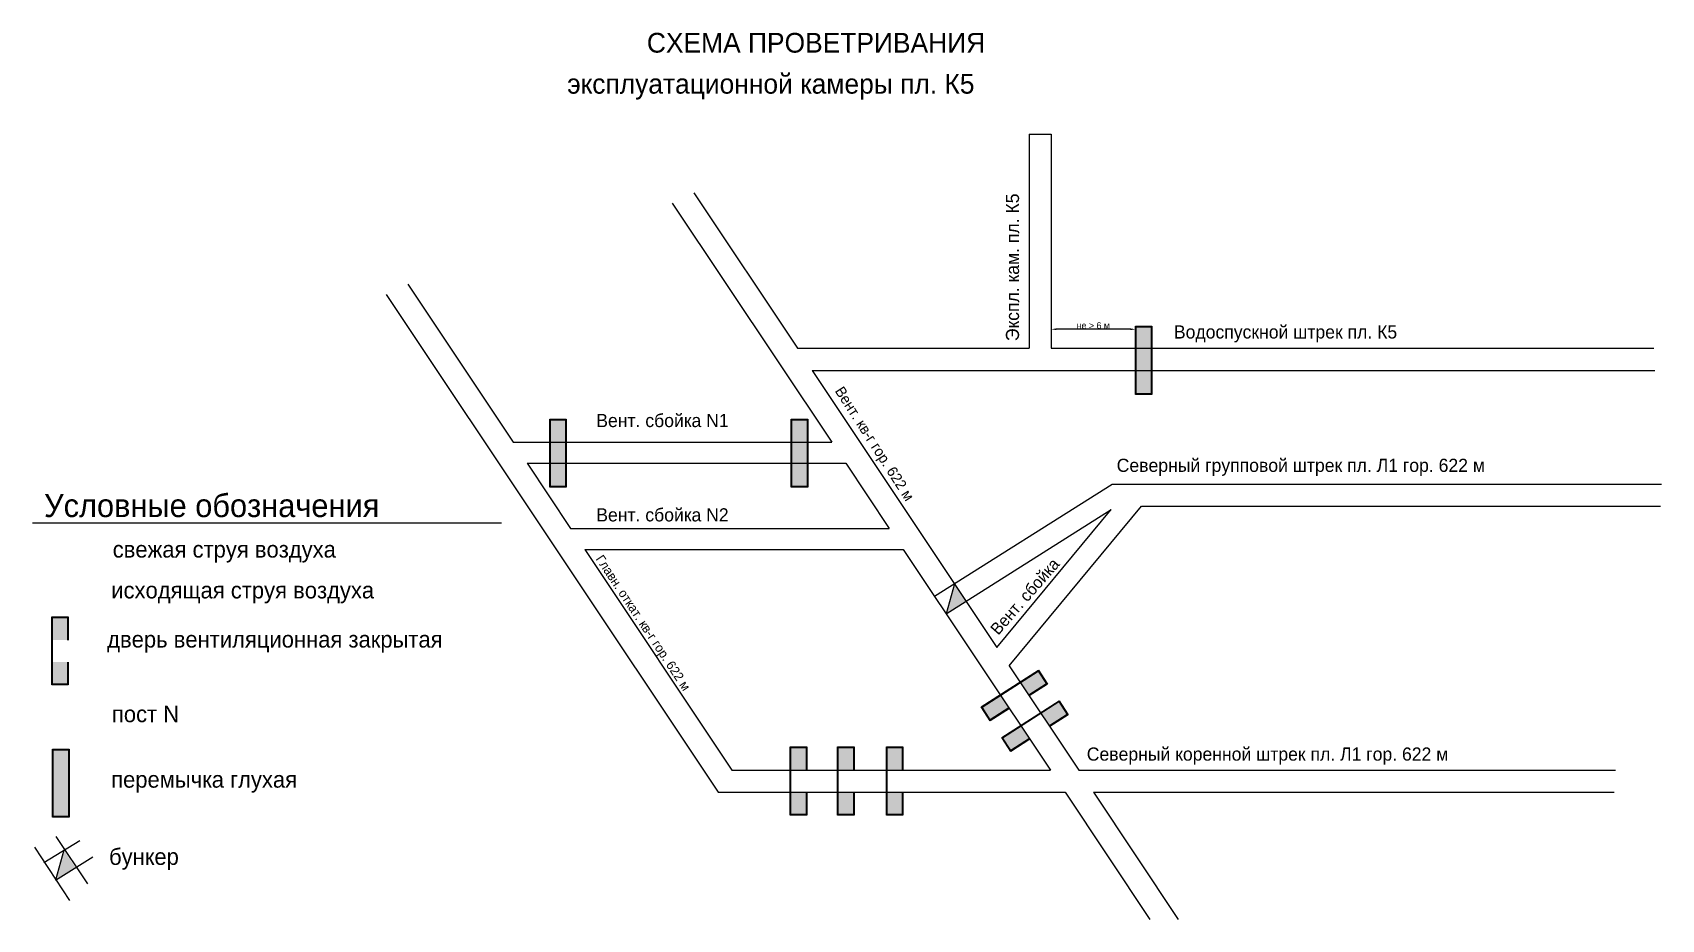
# Model space of a CAD drawing. Header units: millimetres. Extents: x -613 to 1864, y 62 to 1410.
import ezdxf

# ---------------------------------------------------------------- set-up
doc = ezdxf.new("R2010")
doc.units = ezdxf.units.MM
doc.dimstyles.new('ISO-25', dxfattribs={"dimtxt": 2.5, "dimasz": 2.5, "dimexe": 1.25, "dimexo": 0.625, "dimtad": 1, "dimtxsty": 'Standard', "dimcen": 2.5, "dimadec": 0, "dimazin": 0, "dimtfac": 1, "dimtmove": 0, "dimatfit": 3, "dimfxl": 0, "dimarcsym": 0})

# ---------------------------------------------------------------- blocks, each defined once
blk = doc.blocks.new('*D1')
at = {"color": 0, "lineweight": -2}
for p, q in [((935.5, 960.6), (935.5, 957.6)), ((1056, 958.9), (943.5, 958.9)), ((1064, 960.6), (1064, 957.6))]:
    blk.add_line(p, q, dxfattribs=at)
at = {"color": 0}
for points in [[(943.5, 960.2), (943.5, 957.5), (935.5, 958.9)], [(1056, 960.2), (1056, 957.5), (1064, 958.9)]]:
    blk.add_solid(points, dxfattribs=at)
at = {"layer": 'Defpoints', "color": 0}
for p in [(935.5, 961.3), (935.5, 958.9), (1064, 961.3)]:
    blk.add_point(p, dxfattribs=at)
at = {"color": 0, "insert": (999.7, 964.5), "char_height": 10, "attachment_point": 5}
blk.add_mtext('не > 6 м', dxfattribs=at)

msp = doc.modelspace()

# ---------------------------------------------------------------- hatches: boundary and pattern name
h = msp.add_hatch(color=256)
h.paths.add_polyline_path([(1088.814, 963.379), (1063.625, 963.379), (1063.625, 859.78), (1088.814, 859.78)])
h.paths.add_polyline_path([(1087.823, 962.389), (1087.823, 860.77), (1064.615, 860.77), (1064.615, 962.389)], flags=16)
h = msp.add_hatch(color=3)
h.paths.add_polyline_path([(1087.823, 962.389), (1064.615, 962.389), (1064.615, 928.291), (1087.823, 928.291)])
h.paths.add_polyline_path([(1087.823, 928.291), (1064.615, 928.291), (1064.615, 896.203), (1087.823, 896.203)])
h.paths.add_polyline_path([(1087.823, 896.203), (1064.615, 896.203), (1064.615, 860.77), (1087.823, 860.77)])
h = msp.add_hatch(color=256)
h.paths.add_polyline_path([(198.283, 822.381), (173.095, 822.381), (173.095, 718.782), (198.283, 718.782)])
h.paths.add_polyline_path([(197.293, 821.391), (197.293, 719.772), (174.085, 719.772), (174.085, 821.391)], flags=16)
h = msp.add_hatch(color=3)
h.paths.add_polyline_path([(197.293, 821.391), (174.085, 821.391), (174.085, 787.293), (197.293, 787.293)])
h.paths.add_polyline_path([(197.293, 787.293), (174.085, 787.293), (174.085, 755.205), (197.293, 755.205)])
h.paths.add_polyline_path([(197.293, 755.205), (174.085, 755.205), (174.085, 719.772), (197.293, 719.772)])
h = msp.add_hatch(color=256)
h.paths.add_polyline_path([(565.567, 822.381), (540.378, 822.381), (540.378, 718.782), (565.567, 718.782)])
h.paths.add_polyline_path([(564.576, 821.391), (564.576, 719.772), (541.368, 719.772), (541.368, 821.391)], flags=16)
h = msp.add_hatch(color=3)
h.paths.add_polyline_path([(564.576, 821.391), (541.368, 821.391), (541.368, 787.293), (564.576, 787.293)])
h.paths.add_polyline_path([(564.576, 787.293), (541.368, 787.293), (541.368, 755.205), (564.576, 755.205)])
h.paths.add_polyline_path([(564.576, 755.205), (541.368, 755.205), (541.368, 719.772), (564.576, 719.772)])
for points in [[(788.49, 572.068), (776.038, 526.24), (806.305, 545.367)], [(-578.313, 121.424), (-547.939, 140.39), (-565.861, 167.252)]]:
    msp.add_hatch(color=256).paths.add_polyline_path(points)
h = msp.add_hatch(color=256)
h.paths.add_polyline_path([(-559.02, 521.774), (-584.208, 521.774), (-584.208, 486.521), (-583.218, 486.521), (-583.218, 520.783), (-560.01, 520.783), (-560.01, 486.521), (-559.02, 486.521)])
h.paths.add_polyline_path([(-583.218, 486.521), (-584.208, 486.521), (-584.208, 452.874), (-583.218, 452.874)])
h.paths.add_polyline_path([(-583.218, 452.874), (-584.208, 452.874), (-584.208, 418.174), (-559.02, 418.174), (-559.02, 452.874), (-560.01, 452.874), (-560.01, 419.164), (-583.218, 419.164)])
h = msp.add_hatch(color=3)
h.paths.add_polyline_path([(-560.01, 520.783), (-583.218, 520.783), (-583.218, 486.521), (-560.01, 486.521)])
h.paths.add_polyline_path([(-560.01, 452.874), (-583.218, 452.874), (-583.218, 419.164), (-560.01, 419.164)])
h = msp.add_hatch(color=256)
h.paths.add_polyline_path([(888.684, 421.897), (888.134, 422.721), (858.003, 403.391), (858.553, 402.567)])
h.paths.add_polyline_path([(888.134, 422.721), (888.684, 421.897), (915.976, 439.406), (928.508, 419.872), (901.567, 402.588), (902.116, 401.764), (929.876, 419.573), (916.275, 440.774)])
h.paths.add_polyline_path([(858.553, 402.567), (858.003, 403.391), (829.077, 384.833), (842.678, 363.633), (871.985, 382.434), (871.436, 383.258), (842.977, 365.001), (830.445, 384.534)])
h = msp.add_hatch(color=3)
h.paths.add_polyline_path([(928.508, 419.872), (915.976, 439.406), (888.684, 421.897), (901.567, 402.588)])
h.paths.add_polyline_path([(830.445, 384.534), (842.977, 365.001), (871.436, 383.258), (858.553, 402.567)])
h = msp.add_hatch(color=256)
h.paths.add_polyline_path([(920.055, 375.343), (919.506, 376.167), (889.375, 356.837), (889.924, 356.013)])
h.paths.add_polyline_path([(947.348, 392.852), (959.879, 373.319), (932.938, 356.035), (933.488, 355.211), (961.247, 373.02), (947.646, 394.221), (919.506, 376.167), (920.055, 375.343)])
h.paths.add_polyline_path([(889.924, 356.013), (889.375, 356.837), (860.448, 338.28), (874.049, 317.079), (903.357, 335.881), (902.807, 336.705), (874.348, 318.447), (861.817, 337.981)])
h = msp.add_hatch(color=3)
h.paths.add_polyline_path([(959.879, 373.319), (947.348, 392.852), (920.055, 375.343), (932.938, 356.035)])
h.paths.add_polyline_path([(889.924, 356.013), (861.817, 337.981), (874.348, 318.447), (902.807, 336.705)])
h = msp.add_hatch(color=256)
h.paths.add_polyline_path([(564.059, 324.057), (538.87, 324.057), (538.87, 288.805), (539.861, 288.805), (539.861, 323.066), (563.068, 323.066), (563.068, 288.805), (564.059, 288.805)])
h.paths.add_polyline_path([(539.861, 288.805), (538.87, 288.805), (538.87, 255.157), (539.861, 255.157)])
h.paths.add_polyline_path([(539.861, 255.157), (538.87, 255.157), (538.87, 220.457), (564.059, 220.457), (564.059, 255.157), (563.068, 255.157), (563.068, 221.447), (539.861, 221.447)])
h = msp.add_hatch(color=3)
h.paths.add_polyline_path([(563.068, 323.066), (539.861, 323.066), (539.861, 288.805), (563.068, 288.805)])
h.paths.add_polyline_path([(563.068, 255.157), (539.861, 255.157), (539.861, 221.447), (563.068, 221.447)])
h = msp.add_hatch(color=256)
h.paths.add_polyline_path([(636.014, 324.057), (610.826, 324.057), (610.826, 288.805), (611.816, 288.805), (611.816, 323.066), (635.024, 323.066), (635.024, 288.805), (636.014, 288.805)])
h.paths.add_polyline_path([(611.816, 288.805), (610.826, 288.805), (610.826, 255.157), (611.816, 255.157)])
h.paths.add_polyline_path([(611.816, 255.157), (610.826, 255.157), (610.826, 220.457), (636.014, 220.457), (636.014, 255.157), (635.024, 255.157), (635.024, 221.447), (611.816, 221.447)])
h = msp.add_hatch(color=3)
h.paths.add_polyline_path([(635.024, 323.066), (611.816, 323.066), (611.816, 288.805), (635.024, 288.805)])
h.paths.add_polyline_path([(635.024, 255.157), (611.816, 255.157), (611.816, 221.447), (635.024, 221.447)])
h = msp.add_hatch(color=256)
h.paths.add_polyline_path([(710.167, 324.057), (684.978, 324.057), (684.978, 288.805), (685.969, 288.805), (685.969, 323.066), (709.176, 323.066), (709.176, 288.805), (710.167, 288.805)])
h.paths.add_polyline_path([(685.969, 288.805), (684.978, 288.805), (684.978, 255.157), (685.969, 255.157)])
h.paths.add_polyline_path([(685.969, 255.157), (684.978, 255.157), (684.978, 220.457), (710.167, 220.457), (710.167, 255.157), (709.176, 255.157), (709.176, 221.447), (685.969, 221.447)])
h = msp.add_hatch(color=3)
h.paths.add_polyline_path([(709.176, 323.066), (685.969, 323.066), (685.969, 288.805), (709.176, 288.805)])
h.paths.add_polyline_path([(709.176, 255.157), (685.969, 255.157), (685.969, 221.447), (709.176, 221.447)])
h = msp.add_hatch(color=256)
h.paths.add_polyline_path([(-557.662, 320.653), (-582.85, 320.653), (-582.85, 217.054), (-557.662, 217.054)])
h.paths.add_polyline_path([(-558.652, 319.663), (-558.652, 218.044), (-581.86, 218.044), (-581.86, 319.663)], flags=16)
h = msp.add_hatch(color=3)
h.paths.add_polyline_path([(-558.652, 319.663), (-581.86, 319.663), (-581.86, 285.565), (-558.652, 285.565)])
h.paths.add_polyline_path([(-558.652, 285.565), (-581.86, 285.565), (-581.86, 253.477), (-558.652, 253.477)])
h.paths.add_polyline_path([(-558.652, 253.477), (-581.86, 253.477), (-581.86, 218.044), (-558.652, 218.044)])

# ---------------------------------------------------------------- linework, layer by layer
for p, q in [((902.205, 1255.198), (902.205, 929.969)), ((902.205, 1255.198), (935.543, 1255.198)), ((935.543, 1255.198), (935.543, 929.969)), ((392.039, 1166.269), (549.698, 929.969)), ((359.463, 1150.604), (601.864, 787.293)), ((-42.81, 1027.328), (117.342, 787.293)), ((-75.386, 1011.664), (429.355, 255.157)), ((549.698, 929.969), (902.205, 929.969)), ((935.543, 929.969), (1851.807, 929.969)), ((572.147, 896.322), (1853.412, 896.322)), ((572.147, 896.322), (853.107, 475.22)), ((117.342, 787.293), (355.068, 787.293)), ((349.19, 787.293), (601.864, 787.293)), ((138.752, 755.205), (357.831, 755.205)), ((138.752, 755.205), (204.817, 656.185)), ((349.19, 755.205), (623.273, 755.205)), ((623.273, 755.205), (689.339, 656.185)), ((758.223, 552.941), (1028.108, 723.497)), ((1028.108, 723.497), (1863.581, 723.497)), ((776.038, 526.24), (1027.061, 684.876)), ((853.107, 475.22), (1027.061, 684.876)), ((871.691, 447.366), (1072.883, 689.849)), ((1072.883, 689.849), (1861.951, 689.849)), ((-613.314, 664.821), (99.811, 664.821)), ((204.817, 656.185), (689.339, 656.185)), ((226.227, 624.097), (710.748, 624.097)), ((226.227, 624.097), (449.934, 288.805)), ((710.748, 624.097), (934.455, 288.805)), ((788.49, 572.068), (776.038, 526.24)), ((871.691, 447.366), (977.483, 288.805)), ((449.934, 288.805), (934.455, 288.805)), ((977.483, 288.805), (1793.521, 288.805)), ((429.355, 255.157), (956.905, 255.157)), ((956.905, 255.157), (1085.887, 61.839)), ((999.933, 255.157), (1791.892, 255.157)), ((999.933, 255.157), (1128.915, 61.839)), ((-596.127, 148.125), (-541.685, 181.905)), ((-577.994, 187.775), (-529.862, 115.889)), ((-610.624, 171.414), (-556.993, 90.672)), ((-565.861, 167.252), (-578.313, 121.424)), ((-578.313, 121.424), (-521.517, 156.888))]:
    msp.add_line(p, q)
for points in [[(1063.625, 963.379), (1088.814, 963.379), (1088.814, 859.78), (1063.625, 859.78)], [(1064.615, 962.389), (1087.823, 962.389), (1087.823, 860.77), (1064.615, 860.77)], [(173.095, 822.381), (198.283, 822.381), (198.283, 718.782), (173.095, 718.782)], [(174.085, 821.391), (197.293, 821.391), (197.293, 719.772), (174.085, 719.772)], [(540.378, 822.381), (565.567, 822.381), (565.567, 718.782), (540.378, 718.782)], [(541.368, 821.391), (564.576, 821.391), (564.576, 719.772), (541.368, 719.772)], [(-582.85, 320.653), (-557.662, 320.653), (-557.662, 217.054), (-582.85, 217.054)], [(-581.86, 319.663), (-558.652, 319.663), (-558.652, 218.044), (-581.86, 218.044)]]:
    msp.add_lwpolyline(points, close=True)
for points in [[(-559.02, 452.874), (-559.02, 418.174), (-584.208, 418.174), (-584.208, 521.774), (-559.02, 521.774), (-559.02, 486.521)], [(-560.01, 452.874), (-560.01, 419.164), (-583.218, 419.164), (-583.218, 520.783), (-560.01, 520.783), (-560.01, 486.521)], [(871.985, 382.434), (842.678, 363.633), (829.077, 384.833), (916.275, 440.774), (929.876, 419.573), (902.116, 401.764)], [(871.436, 383.258), (842.977, 365.001), (830.445, 384.534), (915.976, 439.406), (928.508, 419.872), (901.567, 402.588)], [(903.357, 335.881), (874.049, 317.079), (860.448, 338.28), (947.646, 394.221), (961.247, 373.02), (933.488, 355.211)], [(902.807, 336.705), (874.348, 318.447), (861.817, 337.981), (947.348, 392.852), (959.879, 373.319), (932.938, 356.035)], [(564.059, 255.157), (564.059, 220.457), (538.87, 220.457), (538.87, 324.057), (564.059, 324.057), (564.059, 288.805)], [(563.068, 255.157), (563.068, 221.447), (539.861, 221.447), (539.861, 323.066), (563.068, 323.066), (563.068, 288.805)], [(636.014, 255.157), (636.014, 220.457), (610.826, 220.457), (610.826, 324.057), (636.014, 324.057), (636.014, 288.805)], [(635.024, 255.157), (635.024, 221.447), (611.816, 221.447), (611.816, 323.066), (635.024, 323.066), (635.024, 288.805)], [(710.167, 255.157), (710.167, 220.457), (684.978, 220.457), (684.978, 324.057), (710.167, 324.057), (710.167, 288.805)], [(709.176, 255.157), (709.176, 221.447), (685.969, 221.447), (685.969, 323.066), (709.176, 323.066), (709.176, 288.805)]]:
    msp.add_lwpolyline(points)

# ---------------------------------------------------------------- texts
for s, height, p in [('СХЕМА ПРОВЕТРИВАНИЯ', 30, (320.801, 1379.349)), ('эксплуатационной камеры пл. К5', 30, (199.706, 1316.965)), ('Водоспускной штрек пл. К5', 20, (1122.24, 944.787)), ('Вент. сбойка N1', 20, (243.864, 810.166)), ('Северный групповой штрек пл. Л1 гор. 622 м', 20, (1035.237, 742.038)), ('Условные обозначения', 35, (-595.821, 673.388)), ('Вент. сбойка N2', 20, (243.864, 666.769)), ('свежая струя воздуха', 25, (-491.481, 611.797)), ('исходящая струя воздуха', 25, (-493.674, 549.726)), ('дверь вентиляционная закрытая', 25, (-499.882, 475.056)), ('пост N', 25, (-492.635, 361.622)), ('Северный коренной штрек пл. Л1 гор. 622 м', 20, (989.738, 303.166)), ('перемычка глухая', 25, (-493.806, 262.064)), ('бункер', 25, (-497.024, 144.711))]:
    msp.add_text(s, height=height).set_placement(p)
for s, height, rotation, p in [('Экспл. кам. пл. К5', 20, 90, (886.77, 940.744)), ('Вент. кв-г гор. 622 м', 16, 302.741064, (606.088, 865.176)), ('Главн. откат. кв-г гор. 622 м', 14, 303.582915, (242.336, 609.815)), ('Вент. сбойка', 18, 48.81261, (855.051, 492.81))]:
    msp.add_text(s, height=height, rotation=rotation).set_placement(p)

# ---------------------------------------------------------------- dimensions: what is measured, and where the dimension line sits
dim = msp.add_linear_dim(base=(935.519, 958.853), p1=(1063.961, 961.252), p2=(935.519, 961.252), text='не > 6 м', dimstyle='ISO-25', override={"dimtxt": 10, "dimasz": 8})
dim.commit()
dim.dimension.update_dxf_attribs({"geometry": '*D1', "text_midpoint": (999.74, 964.478)})

doc.saveas('drawing.dxf')
